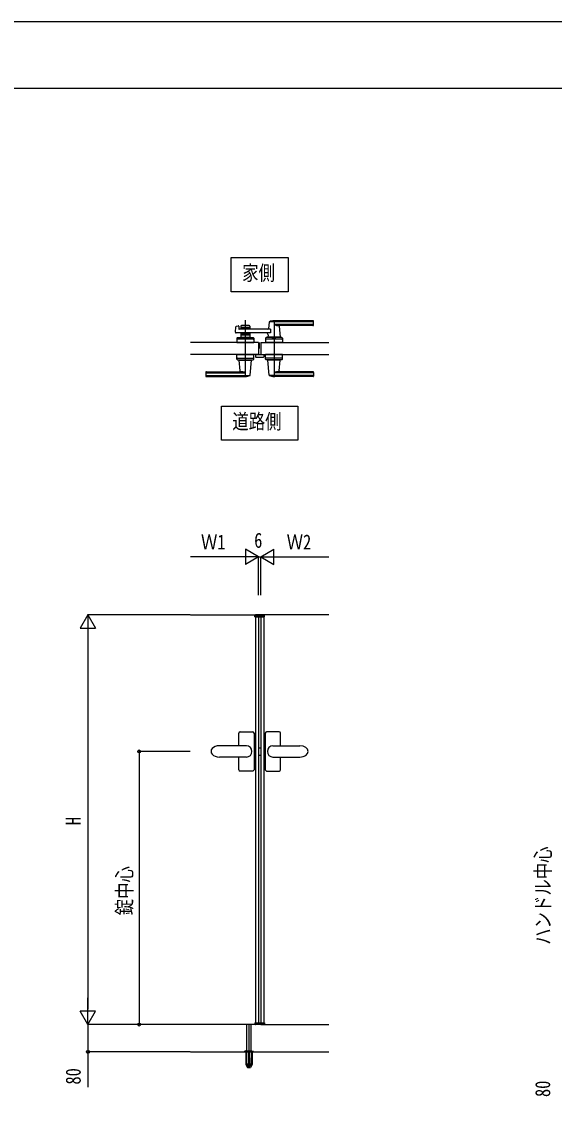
# Model space of a CAD drawing. Units: millimetres, scale not verified. Extents: x -4205 to 4205, y -2970 to 2970.
# Drawn here: x 890 to 2448, y -245 to 2970 of the extents above; entities that cross this region are included whole.
import ezdxf
from ezdxf.enums import TextEntityAlignment as Align

# ---------------------------------------------------------------- set-up
doc = ezdxf.new("R2010")
doc.units = ezdxf.units.MM
doc.header["$LTSCALE"] = 12
for name, color, linetype in [('0-2_USER1', 3, 'Continuous'), ('0-3_YKK_12', 2, 'Continuous'), ('0-4_YKK_A1', 4, 'Continuous'), ('0-5_YKK_D', 6, 'Continuous'), ('0-6_YKK_ZWAK', 7, 'Continuous')]:
    doc.layers.add(name, color=color, linetype=linetype)
doc.styles.add('ＭＳ ゴシック', font='')
doc.styles.get('ＭＳ ゴシック').set_extended_font_data('MS Gothic')

msp = doc.modelspace()

# ---------------------------------------------------------------- linework, layer by layer
at = {"layer": '0-2_USER1'}
for points in [[(1502.82, 2180.08), (1502.82, 2280.08), (1669.22, 2280.08), (1669.22, 2180.08)], [(1474.02, 1745.08), (1474.02, 1845.08), (1698.02, 1845.08), (1698.02, 1745.08)]]:
    msp.add_lwpolyline(points, close=True, dxfattribs=at)
at = {"layer": '0-3_YKK_12'}
msp.add_line((1586.02, 2014), (1586.02, 2031), dxfattribs=at)
at = {"layer": '0-4_YKK_A1'}
for p, q in [((1544.02, 2097), (1544.02, 1930)), ((1613.97, 2091.39), (1612.27, 2072.31)), ((1743.02, 2091.98), (1614.23, 2091.98)), ((1628.02, 2097), (1628.02, 1930)), ((1743.02, 2095), (1628.02, 2095)), ((1744.02, 2083), (1744.02, 2094)), ((1515.19, 2061.66), (1516.41, 2077.07)), ((1517.92, 2078.85), (1523.34, 2080.2)), ((1524.58, 2079.28), (1524.97, 2071.45)), ((1617.58, 2070.5), (1525.97, 2070.5)), ((1530.52, 2079), (1530.52, 2070.5)), ((1530.52, 2076), (1557.52, 2076)), ((1530.52, 2059.5), (1530.52, 2046)), ((1555.52, 2081), (1532.52, 2081)), ((1532.52, 2072), (1541.61, 2072)), ((1532.52, 2058), (1541.61, 2058)), ((1543.67, 2073.65), (1542.31, 2072.29)), ((1544.38, 2073.65), (1545.73, 2072.29)), ((1546.44, 2072), (1555.52, 2072)), ((1546.44, 2058), (1555.52, 2058)), ((1557.52, 2079), (1557.52, 2070.5)), ((1557.52, 2059.5), (1557.52, 2046)), ((1743.02, 2084.33), (1628.02, 2084.33)), ((1742.02, 2081), (1643, 2081)), ((1643.19, 2078.81), (1645.99, 2047.32)), ((1583.02, 2031), (1383.02, 2031)), ((1519.46, 2044.07), (1519.02, 2031)), ((1519.02, 2031), (1569.02, 2031)), ((1566.75, 2041), (1521.29, 2041)), ((1521.45, 2046), (1566.59, 2046)), ((1530.52, 2054), (1557.52, 2054)), ((1557.52, 2046), (1530.52, 2046)), ((1543.67, 2056.35), (1542.31, 2057.71)), ((1544.38, 2056.35), (1545.73, 2057.71)), ((1548.52, 2043.2), (1548.52, 2046)), ((1568.58, 2044.07), (1569.02, 2031)), ((1589.02, 2031), (1789.02, 2031)), ((1603.46, 2044.07), (1603.02, 2031)), ((1653.02, 2031), (1603.02, 2031)), ((1650.75, 2041), (1605.29, 2041)), ((1650.59, 2046), (1605.45, 2046)), ((1646.02, 2046.99), (1610.02, 2046.99)), ((1610.02, 2046), (1610.02, 2046.99)), ((1610.65, 2054.05), (1610.05, 2047.32)), ((1645.69, 2046.99), (1610.35, 2046.99)), ((1613.02, 2046.99), (1610.85, 2046.99)), ((1623.52, 2043.2), (1623.52, 2046)), ((1645.69, 2046.99), (1643.02, 2046.99)), ((1646.02, 2046), (1646.02, 2046.99)), ((1652.58, 2044.07), (1653.02, 2031)), ((1519.46, 1982.93), (1519.02, 1996)), ((1519.02, 1996), (1569.02, 1996)), ((1568.58, 1982.93), (1569.02, 1996)), ((1574.02, 1996), (1574.02, 1989.5)), ((1574.02, 1996), (1598.02, 1996)), ((1598.02, 1996), (1598.02, 1989.5)), ((1603.46, 1982.93), (1603.02, 1996)), ((1653.02, 1996), (1603.02, 1996)), ((1652.58, 1982.93), (1653.02, 1996)), ((1521.29, 1986), (1566.75, 1986)), ((1521.45, 1981), (1566.59, 1981)), ((1526.02, 1981), (1526.02, 1980)), ((1526.02, 1980), (1562.02, 1980)), ((1528.85, 1948.18), (1526.04, 1979.67)), ((1558.07, 1935.6), (1561.99, 1979.67)), ((1562.02, 1981), (1562.02, 1980)), ((1575.02, 1988.5), (1597.02, 1988.5)), ((1650.75, 1986), (1605.29, 1986)), ((1650.59, 1981), (1605.45, 1981)), ((1610.02, 1981), (1610.02, 1980)), ((1646.02, 1980), (1610.02, 1980)), ((1613.97, 1935.6), (1610.05, 1979.67)), ((1643.19, 1948.18), (1646, 1979.67)), ((1646.02, 1981), (1646.02, 1980)), ((1428.02, 1944), (1428.02, 1933)), ((1429.02, 1942.67), (1544.02, 1942.67)), ((1429.02, 1935.02), (1557.81, 1935.02)), ((1429.02, 1932), (1544.02, 1932)), ((1430.02, 1946), (1529.04, 1946)), ((1743.02, 1935.02), (1614.23, 1935.02)), ((1743.02, 1942.67), (1628.02, 1942.67)), ((1743.02, 1932), (1628.02, 1932)), ((1742.02, 1946), (1643, 1946)), ((1744.02, 1944), (1744.02, 1933)), ((1572.12, 1228.63), (1572.33, 1232.68)), ((1572.12, 1228.63), (1599.92, 1228.63)), ((1598.71, 1233.63), (1573.33, 1233.63)), ((1574.02, 1230.63), (1598.02, 1230.63)), ((1574.02, 1230.63), (1574.02, 1228.63)), ((1574.02, 1228.63), (1574.02, 39.63)), ((1598.02, 1230.63), (1598.02, 1228.63)), ((1598.02, 1228.63), (1598.02, 39.63)), ((1599.92, 1228.63), (1599.71, 1232.68)), ((1524.52, 850.63), (1524.52, 887.63)), ((1528.52, 891.63), (1565.52, 891.63)), ((1569.52, 887.63), (1569.52, 780.63)), ((1602.52, 887.63), (1602.52, 780.63)), ((1643.52, 891.63), (1606.52, 891.63)), ((1647.52, 850.63), (1647.52, 887.63)), ((1547.02, 850.63), (1468.52, 850.63)), ((1583.02, 844.85), (1589.02, 845.06)), ((1625.02, 850.63), (1703.52, 850.63)), ((1547.02, 817.63), (1468.52, 817.63)), ((1524.52, 780.63), (1524.52, 817.63)), ((1583.02, 823.41), (1589.02, 823.2)), ((1625.02, 817.63), (1703.52, 817.63)), ((1647.52, 780.63), (1647.52, 817.63)), ((1565.52, 776.63), (1528.52, 776.63)), ((1606.52, 776.63), (1643.52, 776.63)), ((1548.02, -42.87), (1548.02, 34.13)), ((1554.52, 36.13), (1554.52, -93.87)), ((1561.02, -42.87), (1561.02, 34.13)), ((1572.12, 39.63), (1599.92, 39.63)), ((1572.12, 39.63), (1572.33, 35.58)), ((1598.71, 34.63), (1573.33, 34.63)), ((1574.02, 37.63), (1574.02, 39.63)), ((1574.02, 37.63), (1598.02, 37.63)), ((1598.02, 37.63), (1598.02, 39.63)), ((1599.92, 39.63), (1599.71, 35.58)), ((1383.02, -45.87), (1789.02, -45.87)), ((1541.52, -45.03), (1541.52, -45.87)), ((1541.52, -45.87), (1567.52, -45.87)), ((1541.81, -44.33), (1567.23, -44.33)), ((1545.52, -42.87), (1542.18, -44.09)), ((1545.27, -45.87), (1545.27, -82.9)), ((1545.52, -42.87), (1563.52, -42.87)), ((1545.83, -45.87), (1545.83, -83.87)), ((1546.69, -42.87), (1547.19, -43.37)), ((1547.52, -80.93), (1547.19, -43.37)), ((1547.19, -43.37), (1561.85, -43.37)), ((1553.52, -45.87), (1553.52, -83.87)), ((1555.52, -45.87), (1555.52, -83.87)), ((1561.02, -42.87), (1561.02, -81.67)), ((1561.52, -80.93), (1561.85, -43.37)), ((1562.35, -42.87), (1561.85, -43.37)), ((1563.21, -45.87), (1563.21, -83.87)), ((1563.52, -42.87), (1566.86, -44.09)), ((1563.77, -45.87), (1563.77, -82.9)), ((1567.52, -45.03), (1567.52, -45.87)), ((1545.27, -82.9), (1550.16, -91.37)), ((1545.83, -83.87), (1553.52, -83.87)), ((1548.07, -81.99), (1548.07, -81.67)), ((1548.07, -81.99), (1560.97, -81.99)), ((1551.03, -91.87), (1558.01, -91.87)), ((1553.52, -82.9), (1555.52, -82.9)), ((1555.52, -83.87), (1563.21, -83.87)), ((1563.77, -82.9), (1558.88, -91.37)), ((1560.97, -81.67), (1560.97, -81.99))]:
    msp.add_line(p, q, dxfattribs=at)
for points in [[(1617.58, 2070.5), (1617.58, 2059.5), (1517.19, 2059.5)], [(1583.02, 2031), (1583.02, 1996), (1383.02, 1996)], [(1548.52, 2043.2), (1539.52, 2043.2), (1539.52, 2046)], [(1589.02, 2031), (1589.02, 1996), (1789.02, 1996)], [(1623.52, 2043.2), (1632.52, 2043.2), (1632.52, 2046)], [(1383.02, 1234.13), (1583.02, 1234.13), (1583.02, 34.13), (1383.02, 34.13)], [(1789.02, 1234.13), (1589.02, 1234.13), (1589.02, 34.13), (1789.02, 34.13)], [(1561.02, -81.67), (1548.02, -81.67), (1548.02, -42.87)]]:
    msp.add_lwpolyline(points, dxfattribs=at)
for centre, radius, start, end in [((1614.96, 2091.31), 1, 113.30607, 174.91858), ((1628.02, 2061), 34, 90, 113.30607), ((1743.02, 2094), 1, 0, 90), ((1743.02, 2090.98), 1, 0, 90), ((1517.19, 2061.5), 2, 175.49449, 270), ((1518.4, 2076.91), 2, 104.03624, 175.49449), ((1523.58, 2079.23), 1, 2.86241, 104.03624), ((1525.97, 2071.5), 1, 182.86241, 270), ((1532.52, 2079), 2, 90, 180), ((1532.52, 2074), 2, 180, 270), ((1532.52, 2056), 2, 90, 180), ((1541.61, 2073), 1, 270, 315), ((1541.61, 2057), 1, 45, 90), ((1544.02, 2073.29), 0.5, 45, 135), ((1546.44, 2073), 1, 225, 270), ((1546.44, 2057), 1, 90, 135), ((1555.52, 2079), 2, 0, 90), ((1555.52, 2074), 2, 270, 0), ((1555.52, 2056), 2, 0, 90), ((1605.67, 2054.49), 5, 354.91858, 90), ((1610.28, 2072.49), 2, 270, 354.91858), ((1641.81, 2110.98), 30, 242.63879, 272.27092), ((1645.18, 2079), 2, 90, 185.08142), ((1742.02, 2083), 2, 270, 0), ((1743.02, 2085.33), 1, 270, 0), ((1521.29, 2039), 2, 90, 178.09085), ((1521.45, 2044), 2, 90, 178.09085), ((1544.02, 2056.71), 0.5, 225, 315), ((1566.59, 2044), 2, 1.90915, 90), ((1566.75, 2039), 2, 1.90915, 90), ((1605.29, 2039), 2, 90, 178.09085), ((1605.45, 2044), 2, 90, 178.09085), ((1610.35, 2047.29), 0.3, 174.91858, 270), ((1645.69, 2047.29), 0.3, 270, 5.08142), ((1650.59, 2044), 2, 1.90915, 90), ((1650.75, 2039), 2, 1.90915, 90), ((1521.29, 1988), 2, 181.90915, 270), ((1521.45, 1983), 2, 181.90915, 270), ((1526.34, 1979.7), 0.3, 90, 185.08142), ((1561.69, 1979.7), 0.3, 354.91858, 90), ((1566.59, 1983), 2, 270, 358.09085), ((1566.75, 1988), 2, 270, 358.09085), ((1575.02, 1989.5), 1, 180, 270), ((1597.02, 1989.5), 1, 270, 360), ((1605.29, 1988), 2, 181.90915, 270), ((1605.45, 1983), 2, 181.90915, 270), ((1610.35, 1979.7), 0.3, 90, 185.08142), ((1645.7, 1979.7), 0.3, 354.91858, 90), ((1650.59, 1983), 2, 270, 358.09085), ((1650.75, 1988), 2, 270, 358.09085), ((1430.02, 1944), 2, 90, 180), ((1429.02, 1941.67), 1, 90, 180), ((1429.02, 1936.02), 1, 180, 270), ((1429.02, 1933), 1, 180, 270), ((1526.85, 1948), 2, 270, 5.08142), ((1530.23, 1916.02), 30, 62.63879, 92.27092), ((1544.02, 1966), 34, 270, 293.30607), ((1557.07, 1935.69), 1, 293.30607, 354.91858), ((1614.97, 1935.69), 1, 185.08142, 246.69393), ((1628.02, 1966), 34, 246.69393, 270), ((1641.81, 1916.02), 30, 87.72908, 117.36121), ((1645.19, 1948), 2, 174.91858, 270), ((1742.02, 1944), 2, 0, 90), ((1743.02, 1941.67), 1, 0, 90), ((1743.02, 1936.02), 1, 270, 0), ((1743.02, 1933), 1, 270, 0), ((1573.33, 1232.63), 1, 90, 177), ((1598.71, 1232.63), 1, 3, 90), ((1528.52, 887.63), 4, 90, 180), ((1565.52, 887.63), 4, 0, 90), ((1606.52, 887.63), 4, 90, 180), ((1643.52, 887.63), 4, 0, 90), ((1547.02, 834.13), 16.5, 270, 90), ((1625.02, 834.13), 16.5, 90, 270), ((1528.52, 780.63), 4, 180, 270), ((1565.52, 780.63), 4, 270, 0), ((1606.52, 780.63), 4, 180, 270), ((1643.52, 780.63), 4, 270, 0), ((1573.33, 35.63), 1, 183, 270), ((1598.71, 35.63), 1, 270, 357), ((1542.52, -45.03), 1, 110, 180), ((1566.52, -45.03), 1, 0, 70), ((1554.52, -80.87), 7, 180.5, 359.5), ((1554.52, -78.57), 7.3, 207.94179, 270), ((1551.03, -90.87), 1, 210, 270), ((1554.52, -78.57), 7.3, 270, 332.05821), ((1558.01, -90.87), 1, 270, 330)]:
    msp.add_arc(centre, radius, start, end, dxfattribs=at)
for centre, start_param, end_param in [((1468.52, 834.13), 1.5707963, 4.712389), ((1703.52, 834.13), 4.712389, 7.8539816)]:
    msp.add_ellipse(centre, major_axis=(25, 0), ratio=0.66, start_param=start_param, end_param=end_param, dxfattribs=at)
at = {"layer": '0-5_YKK_D'}
for p, q in [((1583.02, 1404.13), (1544.05, 1426.63)), ((1544.05, 1426.63), (1544.05, 1381.63)), ((1589.02, 1404.13), (1627.99, 1426.63)), ((1627.99, 1381.63), (1627.99, 1426.63)), ((1538.02, 1404.13), (1383.02, 1404.13)), ((1583.02, 1404.13), (1505.08, 1404.13)), ((1583.02, 1404.13), (1544.05, 1381.63)), ((1583.02, 1404.13), (1566.02, 1404.13)), ((1583.02, 1291.25), (1583.02, 1405.13)), ((1583.02, 1291.25), (1583.02, 1405.13)), ((1583.02, 1404.13), (1589.02, 1404.13)), ((1589.02, 1291.25), (1589.02, 1405.13)), ((1589.02, 1291.25), (1589.02, 1405.13)), ((1589.02, 1404.13), (1606.02, 1404.13)), ((1589.02, 1404.13), (1627.99, 1381.63)), ((1589.02, 1404.13), (1666.96, 1404.13)), ((1634.02, 1404.13), (1789.02, 1404.13)), ((1083.02, 1234.13), (1060.52, 1195.16)), ((1382.02, 1234.13), (1082.02, 1234.13)), ((1083.02, 1234.13), (1105.52, 1195.16)), ((1083.02, 1234.13), (1083.02, 1156.19)), ((1060.52, 1195.16), (1105.52, 1195.16)), ((1083.02, 1189.13), (1083.02, 79.13)), ((1382.02, 834.13), (1232.02, 834.13)), ((1233.02, 834.13), (1233.02, 34.13)), ((1083.02, 34.13), (1083.02, 112.07)), ((1083.02, 34.13), (1060.52, 73.1)), ((1105.52, 73.1), (1060.52, 73.1)), ((1083.02, 34.13), (1105.52, 73.1)), ((1382.02, 34.13), (1082.02, 34.13)), ((1382.02, 34.13), (1082.02, 34.13)), ((1382.02, 34.13), (1232.02, 34.13)), ((1382.02, -45.87), (1082.02, -45.87))]:
    msp.add_line(p, q, dxfattribs=at)
msp.add_lwpolyline([(1083.02, 34.13), (1083.02, -45.87), (1083.02, -149.27)], dxfattribs=at)
for centre in [(1233.02, 834.13), (1233.02, 34.13), (1083.02, -45.87)]:
    msp.add_circle(centre, 4.25, dxfattribs=at)
at = {"layer": '0-6_YKK_ZWAK'}
msp.add_line((3895.02, 2775), (-3904.98, 2775), dxfattribs=at)
msp.add_lwpolyline([(-4205, -2970), (4205, -2970), (4205, 2970), (-4205, 2970)], close=True, dxfattribs=at)

# ---------------------------------------------------------------- texts
at = {"layer": '0-2_USER1', "style": 'ＭＳ ゴシック', "width": 0.8}
for s, p in [('家側', (1534.82, 2200.08)), ('道路側', (1506.02, 1765.08))]:
    msp.add_text(s, height=43.99, dxfattribs=at).set_placement(p, align=Align.BOTTOM_LEFT)
at = {"layer": '0-5_YKK_D', "style": 'ＭＳ ゴシック', "width": 0.8}
for s, p in [('Ｗ1', (1414.12, 1412.13)), ('6', (1570.02, 1417.13)), ('Ｗ2', (1665.12, 1412.13))]:
    msp.add_text(s, height=43.99, dxfattribs=at).set_placement(p, align=Align.BOTTOM_LEFT)
for s, p in [('H', (1075.02, 618.13)), ('ハンドル中心', (2451.02, 267.73)), ('錠中心', (1225.02, 354.13)), ('80', (1075.02, -141.27)), ('80', (2450.02, -177.87))]:
    msp.add_text(s, height=43.99, rotation=90, dxfattribs=at).set_placement(p, align=Align.BOTTOM_LEFT)

doc.saveas('drawing.dxf')
